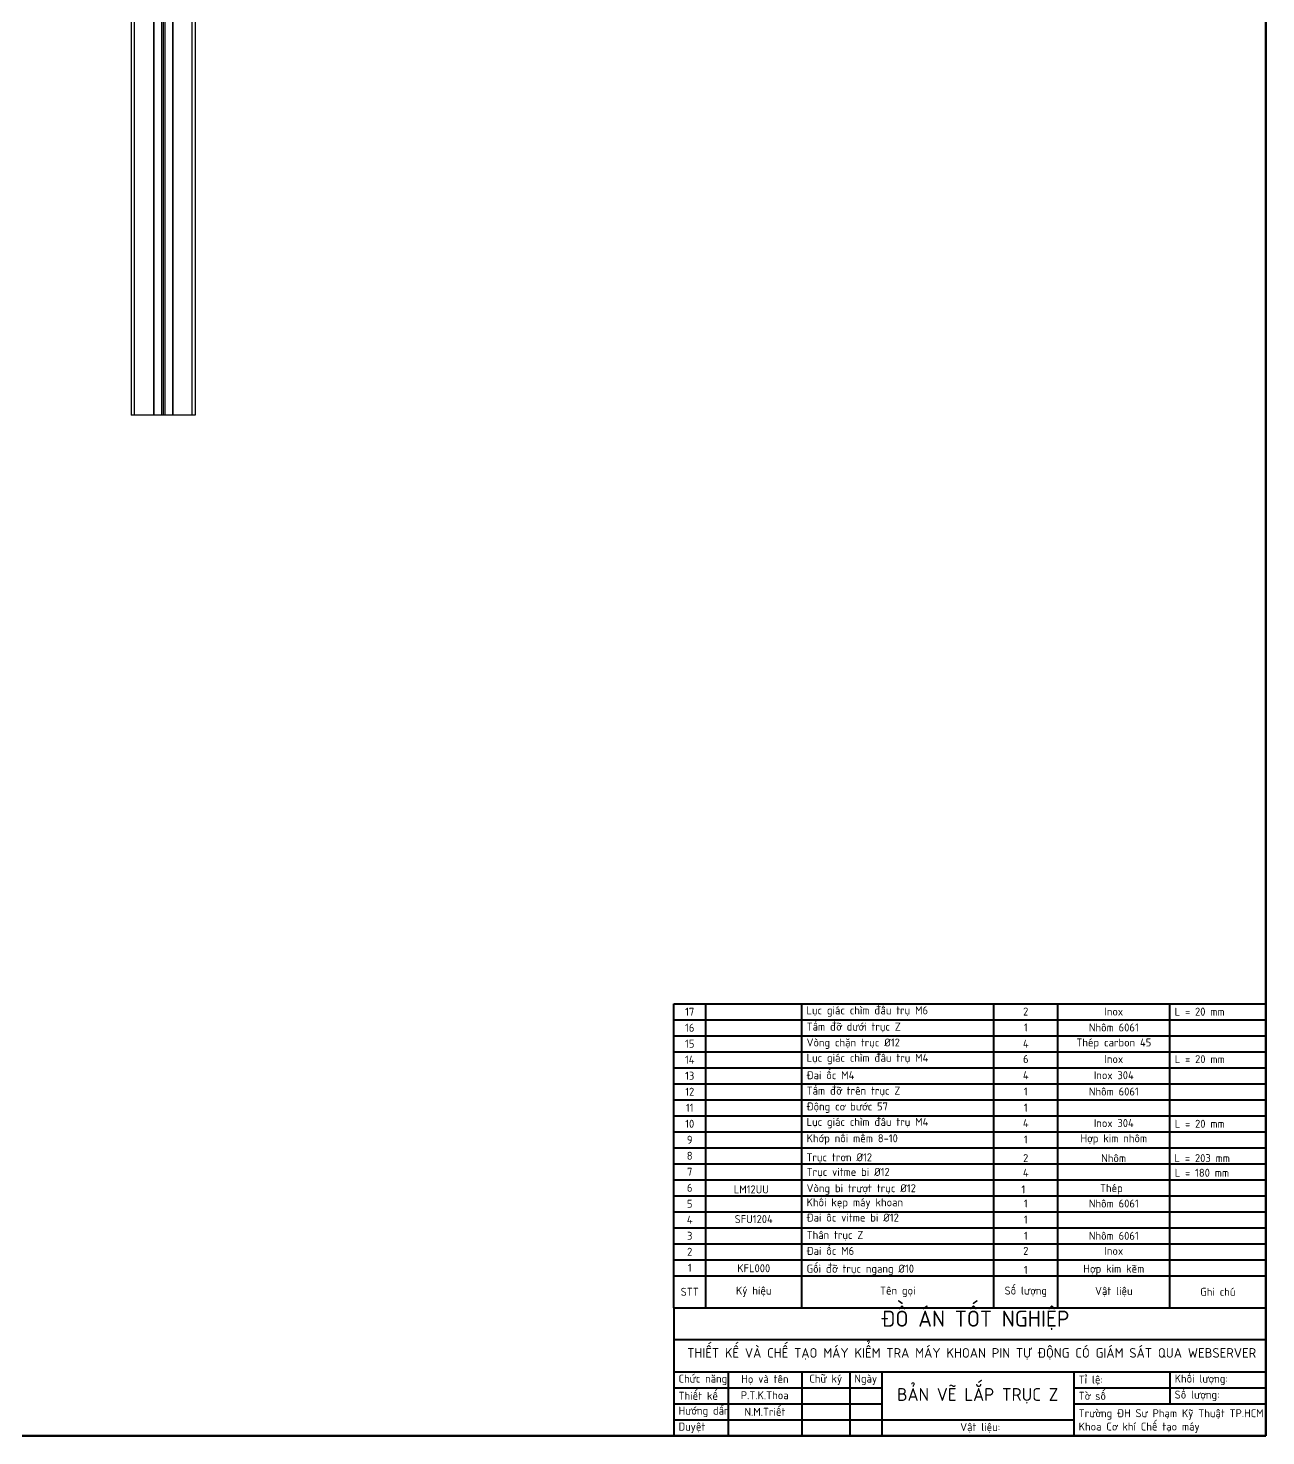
# Model space of a CAD drawing. Header units: millimetres. Extents: x 55 to 6841, y 61 to 3739.
# Drawn here: x 3968.2 to 4354.9, y 1679.4 to 2119.2 of the extents above; entities that cross this region are included whole.
import ezdxf

# ---------------------------------------------------------------- set-up
doc = ezdxf.new("R2010")
doc.units = ezdxf.units.MM
doc.header["$LTSCALE"] = 0.7
doc.layers.get('0').update_dxf_attribs({"color": 255})
for name, color, linetype, lineweight in [('AM_5', 10, 'Continuous', 25), ('KHUNGBV', 5, 'Continuous', 70), ('mãnh', 7, 'Continuous', 18), ('netdam', 7, 'Continuous', 40)]:
    doc.layers.add(name, color=color, linetype=linetype, lineweight=lineweight)
doc.styles.add('TCVN7824', font='tcvn+7284-2003r.ttf', dxfattribs={"height": 3.5})

# ---------------------------------------------------------------- blocks, each defined once
blk = doc.blocks.new('X_3')
at = {"color": 7, "linetype": 'Continuous', "lineweight": 25}
for p, q in [((3904.58, 2398.3), (3904.58, 1998.3)), ((3905.58, 2398.3), (3904.58, 2398.3)), ((3905.58, 2398.3), (3905.58, 1998.3)), ((3911.58, 2398.3), (3905.58, 2398.3)), ((3911.58, 2398.3), (3911.58, 1998.3)), ((3911.65, 2398.3), (3911.58, 2398.3)), ((3911.65, 2398.3), (3911.65, 1998.3)), ((3914.06, 2398.3), (3911.65, 2398.3)), ((3914.06, 2398.3), (3914.06, 1998.3)), ((3914.58, 2398.3), (3914.06, 2398.3)), ((3914.58, 2398.3), (3914.58, 1998.3)), ((3915.1, 2398.3), (3914.58, 2398.3)), ((3915.1, 2398.3), (3915.1, 1998.3)), ((3917.52, 2398.3), (3915.1, 2398.3)), ((3917.52, 2398.3), (3917.52, 1998.3)), ((3917.58, 2398.3), (3917.52, 2398.3)), ((3917.58, 2398.3), (3917.58, 1998.3)), ((3923.58, 2398.3), (3917.58, 2398.3)), ((3923.58, 2398.3), (3923.58, 1998.3)), ((3924.58, 2398.3), (3923.58, 2398.3)), ((3924.58, 2398.3), (3924.58, 1998.3)), ((3931.08, 2308.3), (3924.58, 2308.3)), ((3931.08, 2297.3), (3931.08, 2308.3)), ((3935.83, 2307.55), (3931.08, 2307.55)), ((3936.08, 2307.3), (3936.08, 2299.3)), ((3931.08, 2299.05), (3935.83, 2299.05)), ((3962.58, 2297.3), (3931.08, 2297.3)), ((3962.58, 2289.3), (3962.58, 2297.3)), ((3953.24, 2289.3), (3962.58, 2289.3)), ((3962.58, 2287.3), (3953.58, 2287.3)), ((3955.58, 2289.3), (3955.58, 2287.3)), ((3959.58, 2287.3), (3959.58, 2289.3)), ((3962.58, 2277.3), (3962.58, 2287.3)), ((3931.08, 2277.3), (3962.58, 2277.3)), ((3931.08, 2266.3), (3931.08, 2277.3)), ((3935.83, 2275.55), (3931.08, 2275.55)), ((3936.08, 2275.3), (3936.08, 2267.3)), ((3924.58, 2266.3), (3931.08, 2266.3)), ((3931.08, 2267.05), (3935.83, 2267.05)), ((3925.58, 2257.3), (3924.58, 2257.3)), ((3924.58, 2256.3), (3925.58, 2257.3)), ((3924.58, 2198.3), (3924.58, 2256.3)), ((3924.58, 2256.3), (3925.58, 2256.3)), ((3925.58, 2256.3), (3925.58, 2257.3)), ((3925.58, 2257.3), (3956.08, 2257.3)), ((3956.08, 2256.3), (3925.58, 2256.3)), ((3925.58, 2256.3), (3925.58, 2198.3)), ((3977.08, 2257.3), (3956.08, 2257.3)), ((3956.08, 2256.3), (3956.08, 2257.3)), ((3957.08, 2256.3), (3956.08, 2257.3)), ((3956.08, 2243.3), (3956.08, 2256.3)), ((3956.08, 2256.3), (3957.08, 2256.3)), ((3957.08, 2256.3), (3957.08, 2244.3)), ((3977.08, 2203.45), (3977.08, 2257.3)), ((3931.58, 2253.05), (3931.58, 2253.55)), ((3949.58, 2253.05), (3949.58, 2253.55)), ((3961.28, 2255.3), (3957.08, 2255.3)), ((3961.58, 2255), (3961.58, 2245.6)), ((3969.58, 2252.76), (3971.29, 2253.83)), ((3976.58, 2253.01), (3976.65, 2250.99)), ((3931.58, 2247.55), (3931.58, 2247.05)), ((3949.58, 2247.55), (3949.58, 2247.05)), ((3969.73, 2248.72), (3969.66, 2250.74)), ((3976.73, 2248.97), (3975.01, 2247.9)), ((3977.78, 2250.5), (3977.78, 2242.15)), ((3956.08, 2243.3), (3957.08, 2244.3)), ((3966.58, 2243.3), (3956.08, 2243.3)), ((3957.08, 2245.3), (3961.28, 2245.3)), ((3957.08, 2244.3), (3966.58, 2244.3)), ((3959.64, 2244.3), (3957.71, 2245.3)), ((3966.58, 2243.3), (3966.58, 2244.3)), ((3967.58, 2243.3), (3966.58, 2244.3)), ((3966.58, 2211.3), (3966.58, 2243.3)), ((3966.58, 2243.3), (3967.58, 2243.3)), ((3967.58, 2243.3), (3967.58, 2211.3)), ((3949.58, 2240.3), (3949.58, 2241.3)), ((3949.82, 2239.14), (3949.81, 2239.04)), ((3949.83, 2239.99), (3949.84, 2240.29)), ((3977.33, 2239.3), (3976.92, 2239.3)), ((3977.08, 2242.15), (3977.78, 2242.15)), ((3977.78, 2242.15), (3977.78, 2236.45)), ((3977.78, 2236.45), (3977.08, 2236.45)), ((3977.78, 2236.45), (3977.78, 2218.15)), ((3949.58, 2233.82), (3949.58, 2233.92)), ((3949.58, 2233.82), (3949.58, 2233.72)), ((3949.58, 2232.3), (3949.58, 2233.1)), ((3938.14, 2227.56), (3937.84, 2227.57)), ((3961.03, 2227.03), (3961.33, 2227.02)), ((3949.58, 2222.3), (3949.58, 2221.5)), ((3949.58, 2220.77), (3949.58, 2220.87)), ((3949.58, 2220.77), (3949.58, 2220.67)), ((3977.08, 2218.15), (3977.78, 2218.15)), ((3977.78, 2218.15), (3977.78, 2212.45)), ((3949.34, 2214.6), (3949.33, 2214.3)), ((3949.35, 2215.45), (3949.36, 2215.55)), ((3949.58, 2214.3), (3949.58, 2213.3)), ((3977.33, 2215.3), (3976.92, 2215.3)), ((3977.78, 2212.45), (3977.08, 2212.45)), ((3977.78, 2212.45), (3977.78, 2204.1)), ((3956.08, 2211.3), (3966.58, 2211.3)), ((3956.08, 2198.3), (3956.08, 2211.3)), ((3957.08, 2210.3), (3956.08, 2211.3)), ((3966.58, 2210.3), (3957.08, 2210.3)), ((3957.08, 2210.3), (3957.08, 2198.3)), ((3961.28, 2209.3), (3957.08, 2209.3)), ((3957.71, 2209.3), (3959.64, 2210.3)), ((3961.58, 2209), (3961.58, 2199.6)), ((3966.58, 2210.3), (3966.58, 2211.3)), ((3966.58, 2211.3), (3967.58, 2211.3)), ((3966.58, 2210.3), (3967.58, 2211.3)), ((3931.58, 2207.05), (3931.58, 2207.55)), ((3949.58, 2207.05), (3949.58, 2207.55)), ((3969.14, 2204.2), (3970.35, 2205.82)), ((3971.56, 2207.44), (3973.56, 2207.2)), ((3931.58, 2201.55), (3931.58, 2201.05)), ((3949.58, 2201.55), (3949.58, 2201.05)), ((3957.08, 2199.3), (3961.28, 2199.3)), ((3974.75, 2200.01), (3972.74, 2200.25)), ((3977.17, 2203.25), (3975.96, 2201.63)), ((3977.08, 2197.3), (3977.08, 2203.14)), ((3924.58, 2198.3), (3925.58, 2198.3)), ((3924.58, 2198.3), (3925.58, 2197.3)), ((3924.58, 2197.3), (3925.58, 2197.3)), ((3925.58, 2197.3), (3925.58, 2198.3)), ((3925.58, 2198.3), (3956.08, 2198.3)), ((3956.08, 2197.3), (3925.58, 2197.3)), ((3946.25, 2197.3), (3946.25, 2177.3)), ((3947.91, 2177.3), (3947.91, 2197.3)), ((3947.92, 2197.3), (3947.92, 2177.3)), ((3949.58, 2177.3), (3949.58, 2197.3)), ((3949.59, 2197.3), (3949.59, 2177.3)), ((3951.25, 2177.3), (3951.25, 2197.3)), ((3951.26, 2197.3), (3951.26, 2177.3)), ((3952.92, 2177.3), (3952.92, 2197.3)), ((3956.08, 2197.3), (3956.08, 2198.3)), ((3957.08, 2198.3), (3956.08, 2198.3)), ((3956.08, 2197.3), (3957.08, 2198.3)), ((3956.08, 2197.3), (3977.08, 2197.3)), ((3924.58, 2188.3), (3931.08, 2188.3)), ((3931.08, 2188.3), (3931.08, 2177.3)), ((3935.83, 2187.55), (3931.08, 2187.55)), ((3936.08, 2187.3), (3936.08, 2179.3)), ((3931.08, 2179.05), (3935.83, 2179.05)), ((3931.08, 2177.3), (3962.58, 2177.3)), ((3962.58, 2177.3), (3962.58, 2167.3)), ((3962.58, 2165.3), (3953.24, 2165.3)), ((3953.58, 2167.3), (3962.58, 2167.3)), ((3955.58, 2167.3), (3955.58, 2165.3)), ((3959.58, 2165.3), (3959.58, 2167.3)), ((3962.58, 2165.3), (3962.58, 2157.3)), ((3962.58, 2157.3), (3931.08, 2157.3)), ((3931.08, 2157.3), (3931.08, 2146.3)), ((3935.83, 2155.55), (3931.08, 2155.55)), ((3936.08, 2155.3), (3936.08, 2147.3)), ((3931.08, 2146.3), (3924.58, 2146.3)), ((3931.08, 2147.05), (3935.83, 2147.05)), ((3905.58, 1998.3), (3904.58, 1998.3)), ((3911.58, 1998.3), (3905.58, 1998.3)), ((3911.65, 1998.3), (3911.58, 1998.3)), ((3914.06, 1998.3), (3911.65, 1998.3)), ((3914.58, 1998.3), (3914.06, 1998.3)), ((3915.1, 1998.3), (3914.58, 1998.3)), ((3917.52, 1998.3), (3915.1, 1998.3)), ((3917.58, 1998.3), (3917.52, 1998.3)), ((3923.58, 1998.3), (3917.58, 1998.3)), ((3924.58, 1998.3), (3923.58, 1998.3))]:
    blk.add_line(p, q, dxfattribs=at)
at = {"color": 8, "linetype": 'Continuous', "lineweight": 25}
for p, q in [((3935.83, 2299.05), (3935.83, 2307.55)), ((3935.83, 2267.05), (3935.83, 2275.55)), ((3961.28, 2245.3), (3961.28, 2255.3)), ((3938.54, 2227.55), (3938.14, 2227.56)), ((3960.63, 2227.04), (3961.03, 2227.03)), ((3961.28, 2199.3), (3961.28, 2209.3)), ((3935.83, 2179.05), (3935.83, 2187.55)), ((3935.83, 2147.05), (3935.83, 2155.55))]:
    blk.add_line(p, q, dxfattribs=at)
at = {"color": 7, "linetype": 'Continuous', "lineweight": 25, "flags": 128}
for points in [[(3958.86, 2245.3), (3960.27, 2244.49), (3960.59, 2244.3)], [(3960.59, 2210.3), (3960.27, 2210.1), (3958.86, 2209.3)]]:
    blk.add_lwpolyline(points, dxfattribs=at)
at = {"color": 7, "linetype": 'Continuous', "lineweight": 25}
for centre, radius in [((3947.58, 2287.3), 6), ((3973.15, 2250.87), 2), ((3973.15, 2250.87), 1.61), ((3949.58, 2227.3), 5), ((3973.15, 2203.73), 2), ((3973.15, 2203.73), 1.61), ((3947.58, 2167.3), 6)]:
    blk.add_circle(centre, radius, dxfattribs=at)
for centre, radius, start, end in [((3935.83, 2307.3), 0.25, 0, 90), ((3935.83, 2299.3), 0.25, 270, 0), ((3947.58, 2287.3), 6, 19.4712, 0), ((3935.83, 2275.3), 0.25, 0, 90), ((3935.83, 2267.3), 0.25, 270, 0), ((3931.58, 2250.3), 3.25, 90, 270), ((3931.58, 2250.3), 2.75, 90, 270), ((3931.58, 2250.3), 3.25, 270, 90), ((3931.58, 2250.3), 2.75, 270, 90), ((3949.58, 2250.3), 3.25, 90, 270), ((3949.58, 2250.3), 2.75, 90, 270), ((3949.58, 2250.3), 3.25, 270, 90), ((3949.58, 2250.3), 2.75, 270, 90), ((3961.28, 2255), 0.3, 0, 90), ((3973.15, 2250.87), 3.5, 122.0991, 182.0991), ((3973.15, 2250.87), 3.5, 62.0991, 122.0991), ((3973.15, 2250.87), 3.5, 2.0991, 62.0991), ((3972.78, 2250.5), 5, 0, 30.6834), ((3973.15, 2250.87), 3.5, 182.0991, 242.0991), ((3973.15, 2250.87), 3.5, 242.0991, 302.0991), ((3973.15, 2250.87), 3.5, 302.0991, 2.0991), ((3961.28, 2245.6), 0.3, 270, 0), ((3949.58, 2227.3), 14, 90, 270), ((3949.58, 2227.3), 13, 90, 270), ((3949.58, 2227.3), 12.7, 88.8817, 268.8817), ((3949.58, 2227.3), 11.85, 88.8817, 268.8817), ((3949.58, 2227.3), 11.75, 88.8817, 268.8817), ((3949.58, 2227.3), 11.47, 358.6716, 178.6716), ((3949.58, 2227.3), 11.45, 358.6716, 178.6716), ((3949.58, 2227.3), 12.7, 268.8817, 88.8817), ((3949.58, 2227.3), 11.85, 268.8817, 88.8817), ((3949.58, 2227.3), 11.75, 268.8817, 88.8817), ((3949.58, 2227.3), 14, 270, 90), ((3949.58, 2227.3), 13, 270, 90), ((3949.58, 2227.3), 11.05, 358.6716, 178.6716), ((3949.58, 2227.3), 20, 0, 25.8419), ((3949.58, 2227.3), 6.74, 358.6716, 178.6716), ((3949.58, 2227.3), 6.63, 90, 270), ((3949.58, 2227.3), 6.53, 90, 270), ((3949.58, 2227.3), 6.43, 90, 270), ((3949.58, 2227.3), 5.8, 90, 270), ((3949.58, 2227.3), 6.63, 270, 90), ((3949.58, 2227.3), 6.53, 270, 90), ((3949.58, 2227.3), 6.43, 270, 90), ((3949.58, 2227.3), 5.8, 270, 90), ((3949.58, 2227.3), 19.05, 340.8883, 19.1117), ((3949.58, 2227.3), 18.85, 342.7282, 17.2718), ((3949.58, 2227.3), 11.47, 178.6716, 358.6716), ((3949.58, 2227.3), 11.45, 178.6716, 358.6716), ((3949.58, 2227.3), 11.05, 178.6716, 358.6716), ((3949.58, 2227.3), 6.74, 178.6716, 358.6716), ((3949.58, 2227.3), 20, 334.1581, 0), ((3961.28, 2209), 0.3, 0, 90), ((3931.58, 2204.3), 3.25, 90, 270), ((3931.58, 2204.3), 2.75, 90, 270), ((3931.58, 2204.3), 3.25, 270, 90), ((3931.58, 2204.3), 2.75, 270, 90), ((3949.58, 2204.3), 3.25, 90, 270), ((3949.58, 2204.3), 2.75, 90, 270), ((3949.58, 2204.3), 3.25, 270, 90), ((3949.58, 2204.3), 2.75, 270, 90), ((3973.15, 2203.73), 3.5, 143.2785, 203.2785), ((3973.15, 2203.73), 3.5, 83.2785, 143.2785), ((3973.15, 2203.73), 3.5, 23.2785, 83.2785), ((3973.15, 2203.73), 3.5, 323.2785, 23.2785), ((3972.78, 2204.1), 5, 329.3166, 0), ((3961.28, 2199.6), 0.3, 270, 0), ((3973.15, 2203.73), 3.5, 203.2785, 263.2785), ((3973.15, 2203.73), 3.5, 263.2785, 323.2785), ((3935.83, 2187.3), 0.25, 0, 90), ((3935.83, 2179.3), 0.25, 270, 360), ((3947.58, 2167.3), 6, 0, 340.5288), ((3935.83, 2155.3), 0.25, 0, 90), ((3935.83, 2147.3), 0.25, 270, 360)]:
    blk.add_arc(centre, radius, start, end, dxfattribs=at)
for points, knots in [([(3969.66, 2250.74), (3969.65, 2250.79), (3969.63, 2251.47), (3969.61, 2252.14), (3969.58, 2252.76)], [0, 0, 0, 0, 0.070174, 1, 1, 1, 1]), ([(3971.29, 2253.83), (3971.34, 2253.86), (3971.91, 2254.22), (3972.48, 2254.57), (3973.01, 2254.9)], [0, 0, 0, 0, 0.070174, 1, 1, 1, 1]), ([(3974.79, 2253.96), (3974.63, 2254.04), (3974.03, 2254.36), (3973.44, 2254.68), (3973.01, 2254.9)], [0, 0, 0, 0, 0.268634, 1, 1, 1, 1]), ([(3976.58, 2253.01), (3976.43, 2253.09), (3975.85, 2253.4), (3975.24, 2253.72), (3974.79, 2253.96)], [0, 0, 0, 0, 0.257551, 1, 1, 1, 1]), ([(3971.52, 2247.77), (3971.35, 2247.86), (3970.75, 2248.18), (3970.16, 2248.49), (3969.73, 2248.72)], [0, 0, 0, 0, 0.268634, 1, 1, 1, 1]), ([(3973.3, 2246.83), (3973.15, 2246.91), (3972.57, 2247.21), (3971.97, 2247.53), (3971.52, 2247.77)], [0, 0, 0, 0, 0.257551, 1, 1, 1, 1]), ([(3975.01, 2247.9), (3974.97, 2247.88), (3974.4, 2247.51), (3973.83, 2247.16), (3973.3, 2246.83)], [0, 0, 0, 0, 0.070174, 1, 1, 1, 1]), ([(3976.65, 2250.99), (3976.65, 2250.95), (3976.68, 2250.26), (3976.7, 2249.6), (3976.73, 2248.97)], [0, 0, 0, 0, 0.070174, 1, 1, 1, 1]), ([(3977.08, 2240.42), (3977.1, 2240.4), (3977.21, 2240.23), (3977.29, 2239.84), (3977.32, 2239.48), (3977.33, 2239.3)], [0, 0, 0, 0, 0.0521498, 0.5189379, 1, 1, 1, 1]), ([(3977.33, 2239.3), (3977.32, 2239.11), (3977.29, 2238.75), (3977.21, 2238.36), (3977.1, 2238.19), (3977.08, 2238.18)], [0, 0, 0, 0, 0.4810625, 0.9478508, 1, 1, 1, 1]), ([(3977.08, 2216.42), (3977.1, 2216.4), (3977.21, 2216.23), (3977.29, 2215.84), (3977.32, 2215.48), (3977.33, 2215.3)], [0, 0, 0, 0, 0.05215, 0.518938, 1, 1, 1, 1]), ([(3977.33, 2215.3), (3977.32, 2215.11), (3977.29, 2214.75), (3977.21, 2214.36), (3977.1, 2214.19), (3977.08, 2214.18)], [0, 0, 0, 0, 0.481062, 0.947851, 1, 1, 1, 1]), ([(3969.94, 2202.34), (3969.87, 2202.51), (3969.6, 2203.14), (3969.33, 2203.75), (3969.14, 2204.2)], [0, 0, 0, 0, 0.268634, 1, 1, 1, 1]), ([(3970.35, 2205.82), (3970.38, 2205.86), (3970.79, 2206.4), (3971.19, 2206.94), (3971.56, 2207.44)], [0, 0, 0, 0, 0.070174, 1, 1, 1, 1]), ([(3973.56, 2207.2), (3973.61, 2207.2), (3974.29, 2207.12), (3974.95, 2207.04), (3975.57, 2206.97)], [0, 0, 0, 0, 0.070174, 1, 1, 1, 1]), ([(3976.37, 2205.11), (3976.3, 2205.28), (3976.03, 2205.91), (3975.76, 2206.52), (3975.57, 2206.97)], [0, 0, 0, 0, 0.268634, 1, 1, 1, 1]), ([(3977.17, 2203.25), (3977.1, 2203.41), (3976.84, 2204.01), (3976.57, 2204.64), (3976.37, 2205.11)], [0, 0, 0, 0, 0.257551, 1, 1, 1, 1]), ([(3970.74, 2200.49), (3970.67, 2200.64), (3970.41, 2201.25), (3970.14, 2201.88), (3969.94, 2202.34)], [0, 0, 0, 0, 0.257551, 1, 1, 1, 1]), ([(3972.74, 2200.25), (3972.7, 2200.26), (3972.02, 2200.34), (3971.36, 2200.41), (3970.74, 2200.49)], [0, 0, 0, 0, 0.070174, 1, 1, 1, 1]), ([(3975.96, 2201.63), (3975.93, 2201.59), (3975.52, 2201.05), (3975.12, 2200.51), (3974.75, 2200.01)], [0, 0, 0, 0, 0.070174, 1, 1, 1, 1])]:
    blk.add_open_spline(points, degree=3, knots=knots, dxfattribs=at)
blk = doc.blocks.new('dfhjd')
at = {"layer": 'KHUNGBV', "color": 9, "ltscale": 5}
for p, q in [((7718.44, 3469.71), (7718.44, 2639.71)), ((7718.44, 2639.71), (6559.44, 2639.71))]:
    blk.add_line(p, q, dxfattribs=at)

msp = doc.modelspace()

# ---------------------------------------------------------------- linework, layer by layer
at = {"ltscale": 5}
for p, q in [((4179.902, 1809.434), (4179.902, 1814.434)), ((4209.902, 1729.434), (4289.902, 1729.434)), ((4209.902, 1729.434), (4269.902, 1729.434)), ((4269.902, 1729.434), (4289.902, 1729.434)), ((4289.902, 1729.434), (4324.902, 1729.434)), ((4024.902, 1679.434), (4104.902, 1679.434)), ((4084.902, 1679.434), (4104.902, 1679.434)), ((4104.902, 1679.434), (4139.902, 1679.434))]:
    msp.add_line(p, q, dxfattribs=at)
at = {"layer": 'mãnh', "ltscale": 5}
msp.add_line((3984.902, 1679.434), (4169.902, 1679.434), dxfattribs=at)
at = {"layer": 'netdam'}
for p, q in [((4169.902, 1804.434), (4169.902, 1814.434)), ((4169.902, 1814.434), (4354.902, 1814.434)), ((4179.902, 1799.434), (4179.902, 1814.434)), ((4209.902, 1719.434), (4209.902, 1814.434)), ((4269.902, 1719.434), (4269.902, 1814.434)), ((4289.902, 1719.434), (4289.902, 1814.434)), ((4324.902, 1719.434), (4324.902, 1814.434)), ((4169.902, 1809.434), (4354.902, 1809.434)), ((4169.902, 1794.434), (4169.902, 1804.434)), ((4169.902, 1804.434), (4354.902, 1804.434)), ((4179.902, 1789.434), (4179.902, 1804.434)), ((4169.902, 1799.434), (4354.902, 1799.434)), ((4169.902, 1784.434), (4169.902, 1794.434)), ((4169.902, 1794.434), (4354.902, 1794.434)), ((4179.902, 1779.434), (4179.902, 1794.434)), ((4169.902, 1789.434), (4354.902, 1789.434)), ((4169.902, 1774.434), (4169.902, 1784.434)), ((4169.902, 1784.434), (4354.902, 1784.434)), ((4179.902, 1769.434), (4179.902, 1784.434)), ((4169.902, 1779.434), (4354.902, 1779.434)), ((4169.902, 1764.434), (4169.902, 1774.434)), ((4169.902, 1774.434), (4354.902, 1774.434)), ((4179.902, 1759.434), (4179.902, 1774.434)), ((4169.902, 1769.434), (4354.902, 1769.434)), ((4169.902, 1754.434), (4169.902, 1764.434)), ((4169.902, 1764.434), (4354.902, 1764.434)), ((4179.902, 1749.434), (4179.902, 1764.434)), ((4169.902, 1759.434), (4354.902, 1759.434)), ((4169.902, 1744.434), (4169.902, 1754.434)), ((4169.902, 1754.434), (4354.902, 1754.434)), ((4179.902, 1739.434), (4179.902, 1754.434)), ((4169.902, 1749.434), (4354.902, 1749.434)), ((4169.902, 1734.434), (4169.902, 1744.434)), ((4169.902, 1744.434), (4354.902, 1744.434)), ((4179.902, 1729.434), (4179.902, 1744.434)), ((4169.902, 1739.434), (4354.902, 1739.434)), ((4169.902, 1729.434), (4169.902, 1734.434)), ((4169.902, 1734.434), (4354.902, 1734.434)), ((4179.902, 1719.434), (4179.902, 1734.434)), ((4169.902, 1719.434), (4169.902, 1729.434)), ((4169.902, 1729.434), (4354.902, 1729.434)), ((4169.902, 1719.434), (4169.902, 1679.434)), ((4169.902, 1719.434), (4354.902, 1719.434)), ((4354.902, 1699.434), (4354.902, 1719.434)), ((4354.902, 1709.434), (4169.902, 1709.434)), ((4169.902, 1699.434), (4354.902, 1699.434)), ((4186.902, 1699.434), (4186.902, 1679.434)), ((4209.902, 1699.434), (4209.902, 1679.434)), ((4224.902, 1699.434), (4224.902, 1679.434)), ((4234.902, 1699.434), (4234.902, 1679.434)), ((4294.902, 1699.434), (4294.902, 1679.434)), ((4294.902, 1699.434), (4296.902, 1699.434)), ((4324.902, 1699.434), (4324.902, 1689.434)), ((4354.902, 1679.434), (4354.902, 1700.434)), ((4354.902, 1699.434), (4354.902, 1679.434)), ((4169.902, 1694.434), (4234.902, 1694.434)), ((4294.902, 1694.434), (4354.902, 1694.434)), ((4169.902, 1689.434), (4234.902, 1689.434)), ((4294.902, 1689.434), (4354.902, 1689.434)), ((4169.902, 1684.434), (4294.902, 1684.434)), ((4169.902, 1679.434), (4354.902, 1679.434)), ((4174.902, 1679.434), (4354.902, 1679.434))]:
    msp.add_line(p, q, dxfattribs=at)

# ---------------------------------------------------------------- block references
at = {"layer": 'AM_5'}
for name, p in [('dfhjd', (-3363.534, -960.28)), ('X_3', (95.805, 0))]:
    msp.add_blockref(name, p, dxfattribs=at)

# ---------------------------------------------------------------- texts
at = {"ltscale": 5, "style": 'TCVN7824'}
for s, width, heights, insert, char_height, attachment_point in [('17', 10, [0], (4174.902, 1811.934), 2.5, 5), (' Lục giác chìm đầu trụ M6', 60, [0], (4209.879, 1811.995), 2.5, 4), ('2', 20, [0], (4279.879, 1811.995), 2.5, 5), ('Inox', 35, [0], (4307.379, 1811.995), 2.5, 5), (' L = 20 mm', 30, [2.502], (4324.879, 1811.953), 2.5, 4), ('16', 10, [0], (4174.902, 1806.934), 2.5, 5), (' Tấm đỡ dưới trục Z', 60, [0], (4209.902, 1807.017), 2.5, 4), ('1', 20, [0], (4279.902, 1807.017), 2.5, 5), ('Nhôm 6061', 35, [0], (4307.402, 1807.017), 2.5, 5), ('15', 10, [0], (4174.902, 1801.934), 2.5, 5), (' Vòng chặn trục %%C12', 60, [0], (4209.902, 1801.946), 2.5, 4), ('4', 20, [0], (4279.902, 1801.946), 2.5, 5), ('Thép carbon 45', 35, [0], (4307.402, 1801.946), 2.5, 5), (' Lục giác chìm đầu trụ M4', 60, [0], (4209.902, 1797.159), 2.5, 4), ('14', 10, [0], (4174.902, 1796.934), 2.5, 5), ('6', 20, [0], (4279.902, 1797.159), 2.5, 5), ('Inox', 35, [0], (4307.402, 1797.159), 2.5, 5), (' L = 20 mm', 30, [2.502], (4324.902, 1797.117), 2.5, 4), ('13', 10, [0], (4174.902, 1791.934), 2.5, 5), (' Đai ốc M4', 60, [0], (4209.902, 1792.1), 2.5, 4), ('4', 20, [0], (4279.902, 1792.1), 2.5, 5), ('Inox 304', 35, [0], (4307.402, 1792.1), 2.5, 5), ('12', 10, [0], (4174.902, 1786.934), 2.5, 5), (' Tấm đỡ trên trục Z', 60, [0], (4209.902, 1787.003), 2.5, 4), ('1', 20, [0], (4279.902, 1787.003), 2.5, 5), ('Nhôm 6061', 35, [0], (4307.402, 1787.003), 2.5, 5), ('11', 10, [0], (4174.902, 1781.934), 2.5, 5), (' Động cơ bước 57', 60, [0], (4209.902, 1781.962), 2.5, 4), ('1', 20, [0], (4279.902, 1781.962), 2.5, 5), ('10', 10, [0], (4174.902, 1776.934), 2.5, 5), (' Lục giác chìm đầu trụ M4', 60, [0], (4209.902, 1777.146), 2.5, 4), ('4', 20, [0], (4279.902, 1777.146), 2.5, 5), ('Inox 304', 35, [0], (4307.402, 1777.146), 2.5, 5), (' L = 20 mm', 30, [2.502], (4324.902, 1776.934), 2.5, 4), ('9', 10, [0], (4174.902, 1771.934), 2.5, 5), (' Khớp nối mềm 8-10', 60, [0], (4209.902, 1772.016), 2.5, 4), ('1', 20, [0], (4279.902, 1772.016), 2.5, 5), ('Hợp kim nhôm', 35, [0], (4307.402, 1772.016), 2.5, 5), ('8', 10, [0], (4174.902, 1766.934), 2.5, 5), (' Trục trơn %%C12', 60, [0], (4209.856, 1766.196), 2.5, 4), ('2', 20, [0], (4279.856, 1766.196), 2.5, 5), ('Nhôm', 35, [0], (4307.356, 1766.196), 2.5, 5), (' L = 203 mm', 30, [2.502], (4324.856, 1766.196), 2.5, 4), ('7', 10, [0], (4174.902, 1761.934), 2.5, 5), (' Trục vitme bi %%C12', 60, [0], (4209.902, 1761.622), 2.5, 4), ('4', 20, [0], (4279.902, 1761.622), 2.5, 5), (' L = 180 mm', 30, [2.502], (4324.902, 1761.622), 2.5, 4), ('6', 10, [0], (4174.902, 1756.934), 2.5, 5), ('LM12UU', 30, [0], (4194.143, 1756.423), 2.5, 5), ('\\pxt10; Vòng bi trượt trục %%C12', 60, [0], (4209.902, 1756.423), 2.5, 4), ('1', 20, [0], (4279.143, 1756.423), 2.5, 5), ('Thép', 35, [0], (4306.643, 1756.482), 2.5, 5), ('5', 10, [0], (4174.902, 1751.934), 2.5, 5), (' Khối kẹp máy khoan', 60, [0], (4209.902, 1752.018), 2.5, 4), ('1', 20, [0], (4279.902, 1752.018), 2.5, 5), ('Nhôm 6061', 35, [0], (4307.402, 1752.018), 2.5, 5), ('4', 10, [0], (4174.902, 1746.934), 2.5, 5), ('{\\H0.71429x;SFU1204}', 30, [0], (4194.902, 1747.145), 3.5, 5), (' Đai ốc vitme bi %%C12', 60, [0], (4209.902, 1747.617), 2.5, 4), ('1', 20, [0], (4279.902, 1746.997), 2.5, 5), ('3', 10, [0], (4174.902, 1741.934), 2.5, 5), (' Thân trục Z', 60, [0], (4209.902, 1741.934), 2.5, 4), ('1', 20, [0], (4279.902, 1741.934), 2.5, 5), ('Nhôm 6061', 35, [0], (4307.402, 1741.934), 2.5, 5), ('2', 10, [0], (4174.902, 1736.934), 2.5, 5), (' Đai ốc M6', 60, [0], (4209.902, 1737.215), 2.5, 4), ('2', 20, [0], (4279.902, 1737.215), 2.5, 5), ('Inox', 35, [0], (4307.402, 1737.215), 2.5, 5), ('1', 10, [0], (4174.902, 1731.934), 2.5, 5), ('{\\H0.71429x;KFL000}', 30, [0], (4194.902, 1731.795), 3.5, 5), (' Gối đỡ trục ngang %%C10', 60, [3.229], (4209.902, 1731.283), 2.5, 4), ('Hợp kim kẽm', 35, [0], (4307.402, 1731.283), 2.5, 5), ('1', 20, [0], (4279.902, 1731.283), 2.5, 5), ('STT', 10, [0], (4174.902, 1724.434), 2.5, 5), ('Ký hiệu', 30, [0], (4194.902, 1724.434), 2.5, 5), ('Tên gọi', 60, [0], (4239.902, 1724.434), 2.5, 5), ('Số lượng', 20, [0], (4279.902, 1724.434), 2.5, 5), ('Vật liệu', 35, [0], (4307.402, 1724.434), 2.5, 5), ('Ghi chú', 30, [0], (4339.902, 1724.434), 2.5, 5), (' Chức năng', 17, [0], (4169.902, 1696.934), 2.5, 4), ('Họ và tên', 23, [0], (4198.402, 1696.934), 2.5, 5), ('Chữ ký', 15, [0], (4217.402, 1696.934), 2.5, 5), ('Ngày', 10, [0], (4229.902, 1696.934), 2.5, 5), (' Tỉ lệ: ', 30, [5], (4294.902, 1696.749), 2.5, 4), (' Khối lượng:', 30, [0], (4324.902, 1696.934), 2.5, 4), (' Thiết kế', 17, [0], (4169.902, 1691.934), 2.5, 4), ('P.T.K.Thoa', 23, [0], (4198.334, 1692.119), 2.5, 5), (' Tờ số', 30, [0], (4294.902, 1691.934), 2.5, 4), (' Số lượng: ', 30, [0], (4324.902, 1691.934), 2.5, 4), (' Hướng dẫn', 17, [0], (4169.902, 1686.934), 2.5, 4), ('N.M.Triết', 23, [0], (4198.402, 1686.934), 2.5, 5), (' Trường ĐH Sư Phạm Kỹ Thuật TP.HCM\\P Khoa Cơ khí Chế tạo máy', 60, [10], (4294.902, 1680.333), 2.5, 7), (' Duyệt', 17, [0], (4169.902, 1681.934), 2.5, 4), (' Vật liệu: ', 60, [0], (4264.902, 1681.934), 2.5, 5)]:
    msp.add_mtext_dynamic_manual_height_columns(s, width=width, gutter_width=17.5, heights=heights, dxfattribs=dict(at, insert=insert, char_height=char_height, attachment_point=attachment_point))
at = {"width": 185, "attachment_point": 1, "style": 'TCVN7824'}
for s, insert, char_height in [('{\\W7.125;   }ĐỒ ÁN TỐT NGHIỆP ', (4169.902, 1718.543), 5), ('{\\C0;THIẾT KẾ VÀ CHẾ TẠO MÁY KIỂM TRA MÁY KHOAN PIN TỰ ĐỘNG CÓ GIÁM SÁT QUA WEBSERVER}', (4174.117, 1706.847), 3)]:
    msp.add_mtext(s, dxfattribs=dict(at, insert=insert, char_height=char_height))
at = {"layer": 'netdam', "ltscale": 5, "insert": (4264.902, 1691.934), "char_height": 4, "attachment_point": 5, "style": 'TCVN7824'}
msp.add_mtext_dynamic_manual_height_columns('BẢN VẼ LẮP TRỤC Z', width=60, gutter_width=17.5, heights=[0], dxfattribs=at)

doc.saveas('drawing.dxf')
